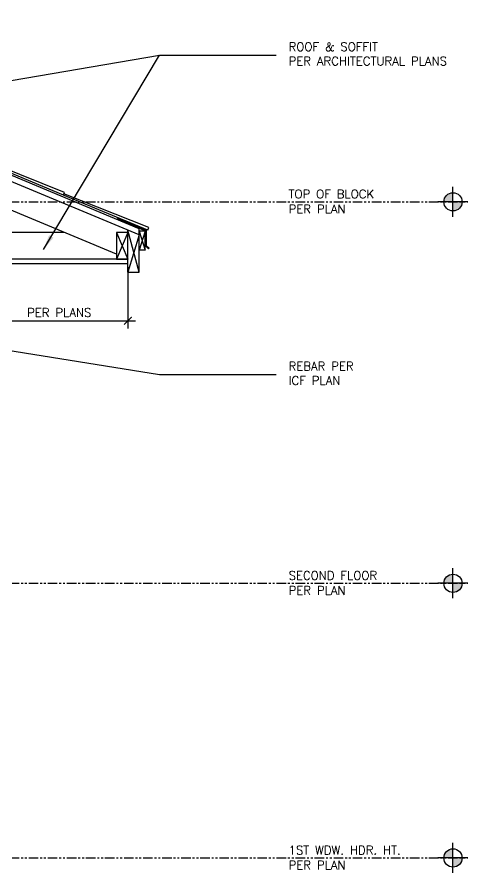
# Model space of a CAD drawing. Header units: inches. Extents: x -16 to 132, y -110 to 84.
# Drawn here: x 72.7 to 131.8, y -31.9 to 80.3 of the extents above; entities that cross this region are included whole.
import ezdxf

# ---------------------------------------------------------------- set-up
doc = ezdxf.new("R2010")
doc.units = ezdxf.units.IN
doc.header["$MEASUREMENT"] = 0
doc.linetypes.add('PHANTOM', pattern=[2.5, 1.25, -0.25, 0.25, -0.25, 0.25, -0.25])
for name, color, linetype in [('A-NOTE-SYMBOL', 7, 'Continuous'), ('A-SEC-DTL', 3, 'Continuous'), ('LAYER 12', 12, 'Continuous'), ('LAYER 5', 5, 'Continuous'), ('LAYER 7', 7, 'Continuous'), ('LAYER 8', 8, 'Continuous')]:
    doc.layers.add(name, color=color, linetype=linetype)
doc.styles.add('NOTES', font='simplex.shx', dxfattribs={"height": 1})
doc.dimstyles.new('DIM-16', dxfattribs={"dimscale": 16, "dimtxt": 0.09375, "dimasz": 0.125, "dimexe": 0.1875, "dimexo": 0.0625, "dimgap": 0.0625, "dimtad": 0, "dimtih": 1, "dimtoh": 1, "dimdec": 4, "dimzin": 3, "dimdsep": 46, "dimlunit": 4, "dimtxsty": 'NOTES', "dimcen": 0.0625, "dimclrt": 4, "dimadec": 0, "dimazin": 0, "dimtfac": 1, "dimtdec": 4, "dimtofl": 0, "dimtmove": 0, "dimatfit": 3, "dimfxl": 1, "dimfrac": 2, "dimtolj": 1, "dimtzin": 0, "dimarcsym": 0})
doc.dimstyles.new('DIM-16$0', dxfattribs={"dimscale": 16, "dimtxt": 1, "dimasz": 0.0625, "dimexe": 0.0625, "dimexo": 0.0625, "dimgap": 0.03125, "dimtad": 1, "dimdec": 4, "dimzin": 3, "dimdsep": 46, "dimlunit": 4, "dimtxsty": 'NOTES', "dimblk1": 'ARCHTICK', "dimblk2": 'ARCHTICK', "dimsah": 1, "dimcen": 0.0625, "dimdle": 0.0625, "dimclrd": 256, "dimclre": 256, "dimclrt": 7, "dimadec": 0, "dimazin": 0, "dimtfac": 1, "dimtdec": 4, "dimtmove": 2, "dimatfit": 3, "dimldrblk": 'ARCHTICK', "dimfxl": 1, "dimfrac": 2, "dimtolj": 1, "dimtzin": 0, "dimarcsym": 1})

# ---------------------------------------------------------------- blocks, each defined once
blk = doc.blocks.new('ELEVATION-MARK')
at = {"layer": 'A-NOTE-SYMBOL'}
h = blk.add_hatch(color=256, dxfattribs=at)
h.paths.add_polyline_path([(0, 0), (0, 0.114, 0.414214), (-0.114, 0)])
h.paths.add_polyline_path([(0, -0.114, 0.414214), (0.114, 0), (0, 0)])
for p, q in [((0, -0.187), (0, 0.187)), ((0.187, 0), (-0.187, 0))]:
    blk.add_line(p, q, dxfattribs=at)
at = {"layer": 'A-NOTE-SYMBOL', "color": 3}
blk.add_circle((0, 0), 0.114, dxfattribs=at)
blk = doc.blocks.new('_ArchTick')
at = {"color": 0, "linetype": 'ByBlock', "const_width": 0.15}
blk.add_lwpolyline([(-0.5, -0.5), (0.5, 0.5)], dxfattribs=at)
blk = doc.blocks.new('*D9')
at = {"layer": 'DEFPOINTS', "color": 0}
for p in [(69.19, 48.57), (87.19, 48.57), (87.19, 40.49)]:
    blk.add_point(p, dxfattribs=at)
at = {"layer": 'LAYER 8', "lineweight": -2}
for p, q in [((69.19, 47.57), (69.19, 39.49)), ((87.19, 47.57), (87.19, 39.49)), ((68.19, 40.49), (88.19, 40.49))]:
    blk.add_line(p, q, dxfattribs=at)
at = {"layer": 'LAYER 8', "lineweight": -2, "rotation": 180}
blk.add_blockref('_ArchTick', (69.19, 40.49), dxfattribs=at)
at = {"layer": 'LAYER 8', "lineweight": -2}
blk.add_blockref('_ArchTick', (87.19, 40.49), dxfattribs=at)
at = {"layer": 'LAYER 8', "color": 7, "insert": (78.19, 41.56), "char_height": 1, "attachment_point": 5, "style": 'NOTES'}
blk.add_mtext('\\A1;{\\H1.125x;PER PLANS}', dxfattribs=at)

msp = doc.modelspace()

# ---------------------------------------------------------------- linework, layer by layer
at = {"layer": 'A-SEC-DTL', "color": 5, "linetype": 'PHANTOM'}
for p, q in [((69.18742, 56.07023), (131.78925, 56.07044)), ((69.18742, 6.07022), (131.78925, 6.07044)), ((69.18742, -29.92978), (131.78925, -29.92956))]:
    msp.add_line(p, q, dxfattribs=at)
at = {"layer": 'LAYER 12'}
for p, q in [((85.82323, 53.82745), (85.85929, 53.91398)), ((85.85929, 53.91398), (89.60929, 52.35148)), ((85.82323, 53.82745), (89.51554, 52.28898)), ((87.18742, 52.07023), (85.68742, 48.57023)), ((85.68742, 52.07023), (87.18742, 48.57023)), ((88.68742, 46.8619), (87.18742, 52.3619)), ((88.68742, 51.7369), (87.18742, 46.8619)), ((89.43742, 52.2369), (88.68742, 49.7369)), ((88.68742, 52.2369), (89.43742, 49.7369)), ((89.51554, 52.28898), (89.51554, 50.31265)), ((89.60929, 52.35148), (89.60929, 50.35148)), ((89.51554, 50.31265), (89.89655, 49.93164)), ((89.60929, 50.35148), (89.96284, 49.99793)), ((89.96284, 49.99793), (89.89655, 49.93164))]:
    msp.add_line(p, q, dxfattribs=at)
at = {"layer": 'LAYER 5'}
for p, q in [((88.68742, 52.5494), (22.12492, 80.28378)), ((88.68742, 51.7369), (22.12492, 79.47128)), ((85.68742, 49.19523), (22.12492, 75.67961)), ((78.87972, 57.31302), (67.73068, 61.75533)), ((78.73549, 56.96687), (67.65857, 61.58225)), ((78.73549, 56.96687), (78.87972, 57.31302)), ((78.73549, 56.96687), (78.80761, 57.13995)), ((89.81242, 52.35148), (78.73549, 56.96687)), ((89.95665, 52.69764), (78.80761, 57.13995)), ((78.78742, 52.07023), (69.18742, 52.07023)), ((87.18742, 46.8619), (87.18742, 52.3619)), ((88.68742, 51.7369), (88.68742, 52.5494)), ((89.43742, 52.2369), (88.68742, 52.2369)), ((88.68742, 46.8619), (88.68742, 51.7369)), ((89.43742, 49.7369), (89.43742, 52.2369)), ((89.81242, 52.35148), (89.95665, 52.69764)), ((89.43742, 49.7369), (88.68742, 49.7369)), ((87.18742, 48.57023), (69.18742, 48.57023)), ((87.18742, 46.8619), (88.68742, 46.8619))]:
    msp.add_line(p, q, dxfattribs=at)
at = {"layer": 'LAYER 5', "flags": 128}
msp.add_lwpolyline([(87.18742, 48.57023), (87.18742, 52.07023), (85.68742, 52.07023), (85.68742, 48.57023)], close=True, dxfattribs=at)
at = {"layer": 'LAYER 8'}
msp.add_line((87.18742, 47.94523), (69.81242, 47.94523), dxfattribs=at)

# ---------------------------------------------------------------- block references
at = {"layer": 'A-SEC-DTL', "xscale": 10.5, "yscale": 10.5, "zscale": 10.5}
for p in [(129.83069, 56.07044), (129.83069, 6.07044), (129.83069, -29.92956)]:
    msp.add_blockref('ELEVATION-MARK', p, dxfattribs=at)

# ---------------------------------------------------------------- texts
at = {"layer": 'LAYER 7', "char_height": 1.125, "attachment_point": 1, "style": 'NOTES'}
for s, insert in [('\\A1;ROOF & SOFFIT\\PPER ARCHITECTURAL PLANS', (108.26791, 76.95887)), ('\\A1;REBAR PER\\PICF PLAN', (108.26791, 35.09365))]:
    msp.add_mtext_dynamic_manual_height_columns(s, width=28.9113797, gutter_width=5, heights=[0], dxfattribs=dict(at, insert=insert))
at = {"layer": 'LAYER 7', "char_height": 1.125, "width": 28.9113797, "attachment_point": 1, "style": 'NOTES'}
for s, insert in [('TOP OF BLOCK', (108.26791, 57.65858)), ('PER PLAN', (108.26791, 55.6983)), ('SECOND FLOOR', (108.26791, 7.65858)), ('PER PLAN', (108.26791, 5.6983)), ('1ST WDW. HDR. HT.', (108.26791, -28.34142)), ('PER PLAN', (108.26791, -30.3017))]:
    msp.add_mtext(s, dxfattribs=dict(at, insert=insert))

# ---------------------------------------------------------------- dimensions: what is measured, and where the dimension line sits
at = {"layer": 'LAYER 8'}
dim = msp.add_linear_dim(base=(87.18742, 40.49336), p1=(69.18742, 48.57023), p2=(87.18742, 48.57023), text='{\\H1.125x;PER PLANS}', dimstyle='DIM-16$0', dxfattribs=at)
dim.commit()
dim.dimension.update_dxf_attribs({"geometry": '*D9', "text_midpoint": (78.18742, 41.55586)})

# ---------------------------------------------------------------- leaders
for points in [[(51.7241, 68.53674), (91.34279, 75.29245), (106.65379, 75.29245)], [(76.11459, 49.81919), (91.34279, 75.29245), (106.65379, 75.29245)], [(64.66021, 37.70901), (91.34279, 33.42724), (106.65379, 33.42724)]]:
    msp.add_leader(points, dimstyle='DIM-16', dxfattribs=at)

doc.saveas('drawing.dxf')
